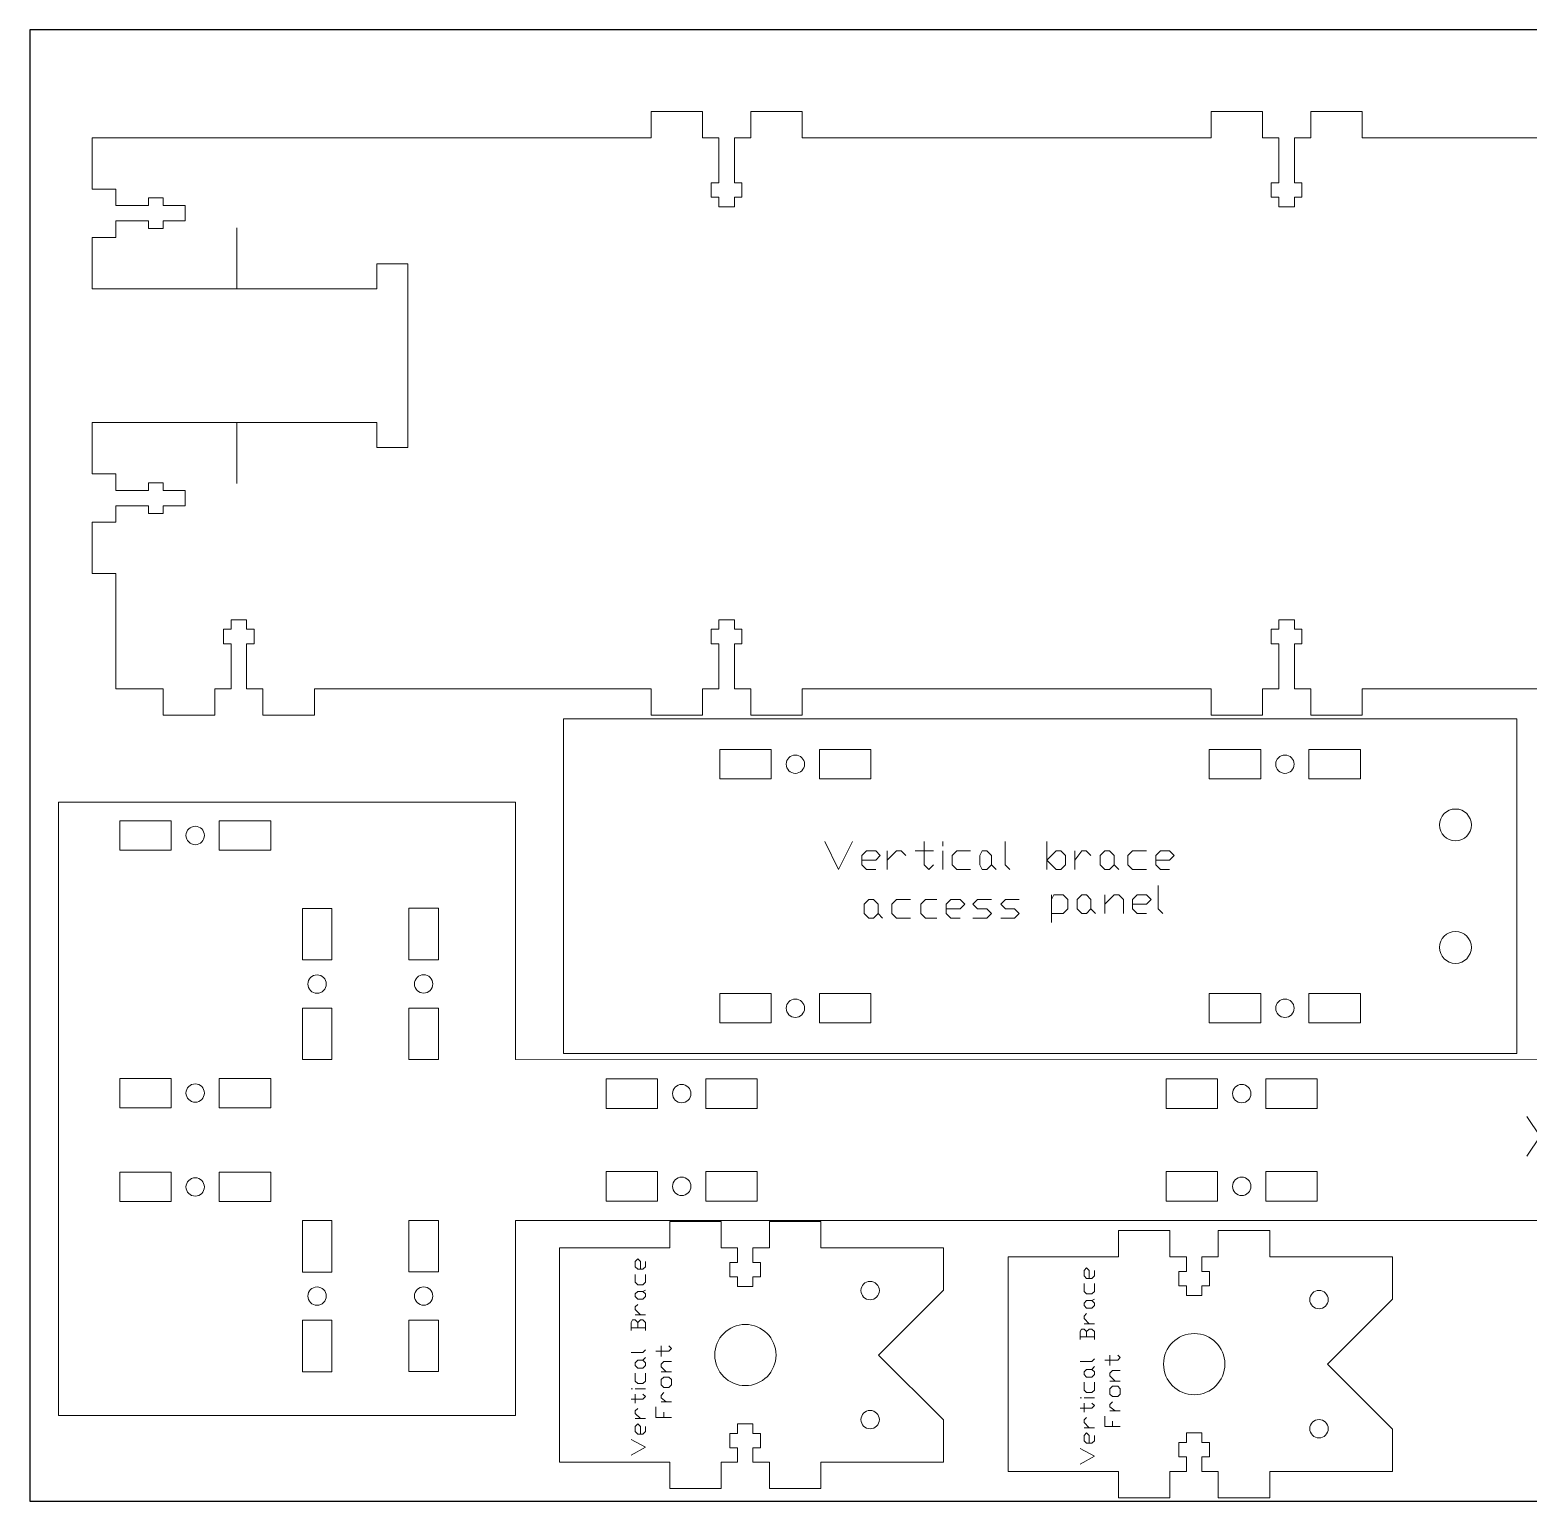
# Model space of a CAD drawing. Header units: inches. Extents: x 6.6 to 30.6, y 0.1 to 12.1.
# Drawn here: x 6.58 to 18.8, y 0.08 to 12.08 of the extents above; entities that cross this region are included whole.
import ezdxf

# ---------------------------------------------------------------- set-up
doc = ezdxf.new("R2010")
doc.units = ezdxf.units.IN
doc.layers.get('0').update_dxf_attribs({"linetype": 'CONTINUOUS', "lineweight": 25, "true_color": 0x000000})
doc.layers.add('CUT_SHEET_5', color=179, linetype='CONTINUOUS', true_color=0x131326)

# ---------------------------------------------------------------- blocks, each defined once
blk = doc.blocks.new('BORDER')
for p, q in [((24, 0), (0, 0)), ((0, 0), (0, -12)), ((0, -12), (24, -12))]:
    blk.add_line(p, q)
blk = doc.blocks.new('vert_brace_bk')
at = {"layer": 'CUT_SHEET_5', "color": 3, "lineweight": 15, "true_color": 0x00ff00}
for p, q in [((1.749, 0), (0, 0)), ((0, 0), (0, -0.9)), ((1.749, -0.9), (1.749, 0)), ((0, -0.9), (-0.215, -0.9)), ((-0.215, -0.9), (-0.215, -1.319)), ((1.964, -0.9), (1.749, -0.9)), ((1.964, -1.319), (1.964, -0.9)), ((-0.215, -1.319), (0, -1.319)), ((0, -1.319), (0, -1.453)), ((1.749, -1.453), (1.749, -1.319)), ((1.749, -1.319), (1.964, -1.319)), ((0, -1.453), (0.118, -1.453)), ((0.118, -1.453), (0.118, -1.391)), ((0.118, -1.391), (0.236, -1.391)), ((0.236, -1.391), (0.236, -1.453)), ((0.236, -1.453), (0.315, -1.453)), ((0.315, -1.453), (0.315, -1.579)), ((1.434, -1.579), (1.434, -1.453)), ((1.434, -1.453), (1.513, -1.453)), ((1.513, -1.453), (1.513, -1.391)), ((1.513, -1.391), (1.631, -1.391)), ((1.631, -1.391), (1.631, -1.453)), ((1.631, -1.453), (1.749, -1.453)), ((0.118, -1.579), (0, -1.579)), ((0, -1.579), (0, -1.713)), ((0.118, -1.641), (0.118, -1.579)), ((0.315, -1.579), (0.236, -1.579)), ((0.236, -1.579), (0.236, -1.641)), ((1.513, -1.579), (1.434, -1.579)), ((1.513, -1.641), (1.513, -1.579)), ((1.749, -1.579), (1.631, -1.579)), ((1.631, -1.579), (1.631, -1.641)), ((1.749, -1.713), (1.749, -1.579)), ((0.236, -1.641), (0.118, -1.641)), ((1.631, -1.641), (1.513, -1.641)), ((0, -1.713), (-0.215, -1.713)), ((-0.215, -1.713), (-0.215, -2.133)), ((1.964, -1.713), (1.749, -1.713)), ((1.964, -2.133), (1.964, -1.713)), ((-0.215, -2.133), (0, -2.133)), ((0, -2.133), (0, -3.134)), ((1.749, -3.134), (1.749, -2.133)), ((1.749, -2.133), (1.964, -2.133)), ((0.345, -3.134), (0.875, -2.604)), ((0.875, -2.604), (1.404, -3.134)), ((0, -3.134), (0.345, -3.134)), ((1.404, -3.134), (1.749, -3.134))]:
    blk.add_line(p, q, dxfattribs=at)
at = {"layer": 'CUT_SHEET_5', "color": 7, "lineweight": 15, "true_color": 0xffffff}
for p, q in [((0.059, -0.586), (0.123, -0.702)), ((0.123, -0.702), (0.186, -0.586)), ((0.515, -0.586), (0.515, -0.681)), ((0.599, -0.596), (0.599, -0.586)), ((0.896, -0.586), (0.896, -0.681)), ((1.14, -0.586), (1.076, -0.586)), ((1.097, -0.586), (1.097, -0.702)), ((1.161, -0.596), (1.14, -0.586)), ((1.161, -0.618), (1.161, -0.596)), ((0.25, -0.618), (0.229, -0.639)), ((0.229, -0.639), (0.229, -0.681)), ((0.229, -0.66), (0.292, -0.66)), ((0.229, -0.681), (0.25, -0.702)), ((0.292, -0.618), (0.25, -0.618)), ((0.25, -0.702), (0.292, -0.702)), ((0.313, -0.639), (0.292, -0.618)), ((0.292, -0.66), (0.313, -0.639)), ((0.356, -0.66), (0.398, -0.618)), ((0.356, -0.702), (0.356, -0.618)), ((0.398, -0.618), (0.419, -0.618)), ((0.419, -0.618), (0.44, -0.639)), ((0.483, -0.618), (0.557, -0.618)), ((0.515, -0.681), (0.536, -0.702)), ((0.536, -0.702), (0.557, -0.681)), ((0.599, -0.702), (0.599, -0.618)), ((0.663, -0.618), (0.642, -0.639)), ((0.642, -0.639), (0.642, -0.681)), ((0.642, -0.681), (0.663, -0.702)), ((0.727, -0.618), (0.663, -0.618)), ((0.663, -0.702), (0.727, -0.702)), ((0.769, -0.639), (0.79, -0.618)), ((0.769, -0.681), (0.769, -0.639)), ((0.79, -0.702), (0.769, -0.681)), ((0.79, -0.618), (0.811, -0.618)), ((0.811, -0.702), (0.79, -0.702)), ((0.811, -0.618), (0.832, -0.639)), ((0.832, -0.681), (0.811, -0.702)), ((0.832, -0.639), (0.832, -0.681)), ((0.832, -0.681), (0.854, -0.702)), ((0.896, -0.681), (0.917, -0.702)), ((1.076, -0.702), (1.14, -0.702)), ((1.14, -0.639), (1.097, -0.639)), ((1.14, -0.639), (1.161, -0.618)), ((1.161, -0.66), (1.14, -0.639)), ((1.14, -0.702), (1.161, -0.681)), ((1.161, -0.681), (1.161, -0.66)), ((1.203, -0.66), (1.246, -0.618)), ((1.203, -0.702), (1.203, -0.618)), ((1.246, -0.618), (1.267, -0.618)), ((1.267, -0.618), (1.288, -0.639)), ((1.33, -0.639), (1.352, -0.618)), ((1.33, -0.681), (1.33, -0.639)), ((1.352, -0.702), (1.33, -0.681)), ((1.352, -0.618), (1.373, -0.618)), ((1.373, -0.702), (1.352, -0.702)), ((1.373, -0.618), (1.394, -0.639)), ((1.394, -0.681), (1.373, -0.702)), ((1.394, -0.639), (1.394, -0.681)), ((1.394, -0.681), (1.405, -0.702)), ((1.468, -0.618), (1.447, -0.639)), ((1.447, -0.639), (1.447, -0.681)), ((1.447, -0.681), (1.468, -0.702)), ((1.532, -0.618), (1.468, -0.618)), ((1.468, -0.702), (1.532, -0.702)), ((1.595, -0.618), (1.574, -0.639)), ((1.574, -0.639), (1.574, -0.681)), ((1.574, -0.66), (1.638, -0.66)), ((1.574, -0.681), (1.595, -0.702)), ((1.638, -0.618), (1.595, -0.618)), ((1.595, -0.702), (1.638, -0.702)), ((1.659, -0.639), (1.638, -0.618)), ((1.638, -0.66), (1.659, -0.639)), ((0.366, -0.914), (0.366, -0.787)), ((0.366, -0.787), (0.451, -0.787)), ((0.366, -0.851), (0.409, -0.851)), ((0.493, -0.872), (0.525, -0.829)), ((0.493, -0.914), (0.493, -0.829)), ((0.525, -0.829), (0.546, -0.829)), ((0.546, -0.829), (0.568, -0.851)), ((0.61, -0.851), (0.631, -0.829)), ((0.61, -0.893), (0.61, -0.851)), ((0.631, -0.829), (0.674, -0.829)), ((0.674, -0.829), (0.695, -0.851)), ((0.695, -0.851), (0.695, -0.893)), ((0.737, -0.872), (0.779, -0.829)), ((0.737, -0.914), (0.737, -0.829)), ((0.779, -0.829), (0.801, -0.829)), ((0.801, -0.829), (0.822, -0.851)), ((0.822, -0.851), (0.822, -0.914)), ((0.864, -0.829), (0.949, -0.829)), ((0.907, -0.787), (0.907, -0.893)), ((0.631, -0.914), (0.61, -0.893)), ((0.674, -0.914), (0.631, -0.914)), ((0.695, -0.893), (0.674, -0.914)), ((0.907, -0.893), (0.928, -0.914)), ((0.928, -0.914), (0.949, -0.893))]:
    blk.add_line(p, q, dxfattribs=at)
at = {"layer": 'CUT_SHEET_5', "color": 1, "lineweight": 15, "true_color": 0xff0000}
for points in [[(0.875, -1.267), (0.737, -1.267), (0.625, -1.379), (0.625, -1.517)], [(1.124, -1.517), (1.124, -1.379), (1.013, -1.267), (0.875, -1.267)], [(0.625, -1.517), (0.625, -1.655), (0.737, -1.767), (0.875, -1.767)], [(0.875, -1.767), (1.013, -1.767), (1.124, -1.655), (1.124, -1.517)], [(0.348, -2.46), (0.306, -2.46), (0.273, -2.493), (0.273, -2.535)], [(0.273, -2.535), (0.273, -2.576), (0.306, -2.61), (0.348, -2.61)], [(0.423, -2.535), (0.423, -2.493), (0.389, -2.46), (0.348, -2.46)], [(0.348, -2.61), (0.389, -2.61), (0.423, -2.576), (0.423, -2.535)], [(1.401, -2.46), (1.36, -2.46), (1.326, -2.493), (1.326, -2.535)], [(1.326, -2.535), (1.326, -2.576), (1.36, -2.61), (1.401, -2.61)], [(1.476, -2.535), (1.476, -2.493), (1.443, -2.46), (1.401, -2.46)], [(1.401, -2.61), (1.443, -2.61), (1.476, -2.576), (1.476, -2.535)]]:
    blk.add_open_spline(points, degree=3, dxfattribs=at)
blk = doc.blocks.new('x_beam_face')
at = {"layer": 'CUT_SHEET_5', "color": 3, "lineweight": 15, "true_color": 0x00ff00}
for p, q in [((0, -2.731), (0, 0)), ((0, 0), (7.777, 0)), ((7.777, 0), (7.777, -2.731)), ((7.777, -2.731), (0, -2.731))]:
    blk.add_line(p, q, dxfattribs=at)
at = {"layer": 'CUT_SHEET_5', "color": 1, "lineweight": 15, "true_color": 0xff0000}
for p, q in [((1.275, -0.251), (1.695, -0.251)), ((1.275, -0.49), (1.275, -0.251)), ((1.695, -0.251), (1.695, -0.49)), ((2.088, -0.251), (2.508, -0.251)), ((2.088, -0.49), (2.088, -0.251)), ((2.508, -0.251), (2.508, -0.49)), ((5.269, -0.251), (5.689, -0.251)), ((5.269, -0.49), (5.269, -0.251)), ((5.689, -0.251), (5.689, -0.49)), ((6.082, -0.251), (6.502, -0.251)), ((6.082, -0.49), (6.082, -0.251)), ((6.502, -0.251), (6.502, -0.49)), ((1.695, -0.49), (1.275, -0.49)), ((2.508, -0.49), (2.088, -0.49)), ((5.689, -0.49), (5.269, -0.49)), ((6.502, -0.49), (6.082, -0.49)), ((7.278, -0.736), (7.278, -0.736)), ((7.148, -0.866), (7.148, -0.866)), ((7.407, -0.866), (7.407, -0.866)), ((7.277, -0.996), (7.278, -0.996)), ((7.278, -1.735), (7.278, -1.735)), ((7.407, -1.865), (7.407, -1.865)), ((7.277, -1.995), (7.278, -1.995)), ((1.275, -2.241), (1.695, -2.241)), ((1.275, -2.481), (1.275, -2.241)), ((1.695, -2.241), (1.695, -2.481)), ((2.088, -2.241), (2.508, -2.241)), ((2.088, -2.481), (2.088, -2.241)), ((2.508, -2.241), (2.508, -2.481)), ((5.269, -2.241), (5.689, -2.241)), ((5.269, -2.481), (5.269, -2.241)), ((5.689, -2.241), (5.689, -2.481)), ((6.082, -2.241), (6.502, -2.241)), ((6.082, -2.481), (6.082, -2.241)), ((6.502, -2.241), (6.502, -2.481)), ((1.695, -2.481), (1.275, -2.481)), ((2.508, -2.481), (2.088, -2.481)), ((5.689, -2.481), (5.269, -2.481)), ((6.502, -2.481), (6.082, -2.481))]:
    blk.add_line(p, q, dxfattribs=at)
at = {"layer": 'CUT_SHEET_5', "color": 7, "lineweight": 15, "true_color": 0xffffff}
for p, q in [((2.131, -1.002), (2.245, -1.229)), ((2.245, -1.229), (2.358, -1.002)), ((2.471, -1.078), (2.433, -1.116)), ((2.547, -1.078), (2.471, -1.078)), ((2.585, -1.116), (2.547, -1.078)), ((2.641, -1.153), (2.717, -1.078)), ((2.641, -1.229), (2.641, -1.078)), ((2.717, -1.078), (2.755, -1.078)), ((2.755, -1.078), (2.792, -1.116)), ((2.868, -1.078), (3.019, -1.078)), ((2.943, -1.002), (2.943, -1.191)), ((3.095, -1.04), (3.095, -1.002)), ((3.095, -1.229), (3.095, -1.078)), ((3.208, -1.078), (3.17, -1.116)), ((3.321, -1.078), (3.208, -1.078)), ((3.397, -1.116), (3.416, -1.078)), ((3.416, -1.078), (3.453, -1.078)), ((3.453, -1.078), (3.491, -1.116)), ((3.604, -1.002), (3.604, -1.191)), ((3.944, -1.229), (3.944, -1.002)), ((3.944, -1.153), (4.02, -1.078)), ((4.02, -1.078), (4.058, -1.078)), ((4.058, -1.078), (4.095, -1.116)), ((4.171, -1.153), (4.228, -1.078)), ((4.171, -1.229), (4.171, -1.078)), ((4.228, -1.078), (4.265, -1.078)), ((4.265, -1.078), (4.303, -1.116)), ((4.379, -1.116), (4.417, -1.078)), ((4.417, -1.078), (4.454, -1.078)), ((4.454, -1.078), (4.492, -1.116)), ((4.643, -1.078), (4.605, -1.116)), ((4.757, -1.078), (4.643, -1.078)), ((4.87, -1.078), (4.832, -1.116)), ((4.945, -1.078), (4.87, -1.078)), ((4.983, -1.116), (4.945, -1.078)), ((2.433, -1.116), (2.433, -1.191)), ((2.433, -1.153), (2.547, -1.153)), ((2.433, -1.191), (2.471, -1.229)), ((2.547, -1.153), (2.585, -1.116)), ((2.943, -1.191), (2.981, -1.229)), ((2.981, -1.229), (3.019, -1.191)), ((3.17, -1.116), (3.17, -1.191)), ((3.17, -1.191), (3.208, -1.229)), ((3.397, -1.191), (3.397, -1.116)), ((3.416, -1.229), (3.397, -1.191)), ((3.491, -1.191), (3.453, -1.229)), ((3.491, -1.116), (3.491, -1.191)), ((3.491, -1.191), (3.529, -1.229)), ((3.604, -1.191), (3.642, -1.229)), ((4.02, -1.229), (3.944, -1.153)), ((4.095, -1.191), (4.058, -1.229)), ((4.095, -1.116), (4.095, -1.191)), ((4.379, -1.191), (4.379, -1.116)), ((4.417, -1.229), (4.379, -1.191)), ((4.492, -1.191), (4.454, -1.229)), ((4.492, -1.116), (4.492, -1.191)), ((4.492, -1.191), (4.53, -1.229)), ((4.605, -1.116), (4.605, -1.191)), ((4.605, -1.191), (4.643, -1.229)), ((4.832, -1.116), (4.832, -1.191)), ((4.832, -1.153), (4.945, -1.153)), ((4.832, -1.191), (4.87, -1.229)), ((4.945, -1.153), (4.983, -1.116)), ((2.471, -1.229), (2.547, -1.229)), ((3.208, -1.229), (3.321, -1.229)), ((3.453, -1.229), (3.416, -1.229)), ((4.058, -1.229), (4.02, -1.229)), ((4.454, -1.229), (4.417, -1.229)), ((4.643, -1.229), (4.757, -1.229)), ((4.87, -1.229), (4.945, -1.229)), ((3.982, -1.475), (4.001, -1.437)), ((3.982, -1.663), (3.982, -1.437)), ((4.001, -1.437), (4.077, -1.437)), ((4.077, -1.437), (4.114, -1.475)), ((4.19, -1.475), (4.228, -1.437)), ((4.228, -1.437), (4.266, -1.437)), ((4.266, -1.437), (4.303, -1.475)), ((4.417, -1.512), (4.492, -1.437)), ((4.417, -1.588), (4.417, -1.437)), ((4.492, -1.437), (4.53, -1.437)), ((4.53, -1.437), (4.568, -1.475)), ((4.681, -1.437), (4.643, -1.475)), ((4.757, -1.437), (4.681, -1.437)), ((4.794, -1.475), (4.757, -1.437)), ((4.851, -1.361), (4.851, -1.55)), ((2.452, -1.512), (2.49, -1.475)), ((2.452, -1.588), (2.452, -1.512)), ((2.49, -1.626), (2.452, -1.588)), ((2.49, -1.475), (2.528, -1.475)), ((2.528, -1.475), (2.566, -1.512)), ((2.566, -1.588), (2.528, -1.626)), ((2.566, -1.512), (2.566, -1.588)), ((2.566, -1.588), (2.604, -1.626)), ((2.717, -1.475), (2.679, -1.512)), ((2.679, -1.512), (2.679, -1.588)), ((2.679, -1.588), (2.717, -1.626)), ((2.83, -1.475), (2.717, -1.475)), ((2.953, -1.475), (2.915, -1.512)), ((2.915, -1.512), (2.915, -1.588)), ((2.915, -1.588), (2.953, -1.626)), ((3.047, -1.475), (2.953, -1.475)), ((3.161, -1.475), (3.123, -1.512)), ((3.123, -1.512), (3.123, -1.588)), ((3.123, -1.55), (3.236, -1.55)), ((3.123, -1.588), (3.161, -1.626)), ((3.236, -1.475), (3.161, -1.475)), ((3.274, -1.512), (3.236, -1.475)), ((3.236, -1.55), (3.274, -1.512)), ((3.34, -1.512), (3.378, -1.475)), ((3.378, -1.55), (3.34, -1.512)), ((3.378, -1.475), (3.491, -1.475)), ((3.453, -1.55), (3.378, -1.55)), ((3.491, -1.588), (3.453, -1.55)), ((3.453, -1.626), (3.491, -1.588)), ((3.567, -1.512), (3.605, -1.475)), ((3.605, -1.55), (3.567, -1.512)), ((3.605, -1.475), (3.718, -1.475)), ((3.68, -1.55), (3.605, -1.55)), ((3.718, -1.588), (3.68, -1.55)), ((3.68, -1.626), (3.718, -1.588)), ((4.077, -1.588), (3.982, -1.588)), ((4.114, -1.55), (4.077, -1.588)), ((4.114, -1.475), (4.114, -1.55)), ((4.19, -1.55), (4.19, -1.475)), ((4.228, -1.588), (4.19, -1.55)), ((4.266, -1.588), (4.228, -1.588)), ((4.303, -1.55), (4.266, -1.588)), ((4.303, -1.475), (4.303, -1.55)), ((4.303, -1.55), (4.341, -1.588)), ((4.568, -1.475), (4.568, -1.588)), ((4.643, -1.475), (4.643, -1.55)), ((4.643, -1.512), (4.757, -1.512)), ((4.643, -1.55), (4.681, -1.588)), ((4.681, -1.588), (4.757, -1.588)), ((4.757, -1.512), (4.794, -1.475)), ((4.851, -1.55), (4.889, -1.588)), ((2.528, -1.626), (2.49, -1.626)), ((2.717, -1.626), (2.83, -1.626)), ((2.953, -1.626), (3.047, -1.626)), ((3.161, -1.626), (3.236, -1.626)), ((3.34, -1.626), (3.453, -1.626)), ((3.567, -1.626), (3.68, -1.626))]:
    blk.add_line(p, q, dxfattribs=at)
at = {"layer": 'CUT_SHEET_5', "color": 1, "lineweight": 15, "true_color": 0xff0000}
for points, degree in [([(1.892, -0.296), (1.85, -0.296), (1.817, -0.329), (1.817, -0.37)], 3), ([(1.967, -0.37), (1.967, -0.329), (1.933, -0.295), (1.892, -0.296)], 3), ([(5.886, -0.296), (5.844, -0.296), (5.811, -0.329), (5.811, -0.37)], 3), ([(5.961, -0.37), (5.961, -0.329), (5.927, -0.295), (5.886, -0.296)], 3), ([(1.817, -0.37), (1.817, -0.412), (1.85, -0.445), (1.892, -0.445)], 3), ([(1.892, -0.445), (1.933, -0.445), (1.967, -0.412), (1.967, -0.37)], 3), ([(5.811, -0.37), (5.811, -0.412), (5.844, -0.445), (5.886, -0.445)], 3), ([(5.886, -0.445), (5.927, -0.445), (5.961, -0.412), (5.961, -0.37)], 3), ([(7.278, -0.736), (7.206, -0.736), (7.148, -0.794), (7.148, -0.866)], 3), ([(7.407, -0.866), (7.407, -0.794), (7.349, -0.736), (7.278, -0.736)], 3), ([(7.148, -0.866), (7.148, -0.938), (7.206, -0.996), (7.277, -0.996)], 3), ([(7.278, -0.996), (7.349, -0.996), (7.407, -0.938), (7.407, -0.866)], 3), ([(7.278, -1.735), (7.206, -1.735), (7.148, -1.794), (7.148, -1.865)], 3), ([(7.407, -1.865), (7.407, -1.794), (7.349, -1.735), (7.278, -1.735)], 3), ([(7.148, -1.865), (7.148, -1.937), (7.206, -1.995), (7.277, -1.995)], 3), ([(7.148, -1.865), (7.148, -1.865), (7.148, -1.865)], 2), ([(7.278, -1.995), (7.349, -1.995), (7.407, -1.937), (7.407, -1.865)], 3), ([(1.892, -2.286), (1.85, -2.286), (1.817, -2.319), (1.817, -2.361)], 3), ([(1.967, -2.361), (1.967, -2.319), (1.933, -2.286), (1.892, -2.286)], 3), ([(5.886, -2.286), (5.844, -2.286), (5.811, -2.319), (5.811, -2.361)], 3), ([(5.961, -2.361), (5.961, -2.319), (5.927, -2.286), (5.886, -2.286)], 3), ([(1.817, -2.361), (1.817, -2.402), (1.85, -2.436), (1.892, -2.436)], 3), ([(1.892, -2.436), (1.933, -2.436), (1.967, -2.402), (1.967, -2.361)], 3), ([(5.811, -2.361), (5.811, -2.402), (5.844, -2.436), (5.886, -2.436)], 3), ([(5.886, -2.436), (5.927, -2.436), (5.961, -2.402), (5.961, -2.361)], 3)]:
    blk.add_open_spline(points, degree=degree, dxfattribs=at)
blk = doc.blocks.new('xbeamtopl')
at = {"layer": 'CUT_SHEET_5', "color": 3, "lineweight": 15, "true_color": 0x00ff00}
for p, q in [((3.728, 0), (0, 0)), ((0, 0), (0, -5.003)), ((3.728, -2.099), (3.728, 0)), ((3.728, -2.099), (17.377, -2.103)), ((17.377, -2.103), (17.377, -2.351)), ((17.377, -2.561), (17.377, -2.695)), ((16.949, -2.881), (16.949, -2.631)), ((16.949, -2.631), (17.149, -2.632)), ((17.149, -2.632), (17.149, -2.695)), ((17.149, -2.695), (17.377, -2.695)), ((17.377, -2.695), (17.377, -2.821)), ((17.149, -2.882), (16.949, -2.881)), ((17.148, -2.821), (17.377, -2.821)), ((17.149, -2.821), (17.149, -2.882)), ((17.377, -2.821), (17.377, -2.954)), ((17.376, -3.164), (17.376, -3.411)), ((3.728, -5.003), (3.728, -3.411)), ((3.728, -3.411), (17.376, -3.411)), ((0, -5.003), (3.728, -5.003))]:
    blk.add_line(p, q, dxfattribs=at)
at = {"layer": 'CUT_SHEET_5', "color": 1, "lineweight": 15, "true_color": 0xff0000}
for p, q in [((0.918, -0.151), (0.498, -0.151)), ((0.498, -0.151), (0.498, -0.391)), ((0.918, -0.391), (0.918, -0.151)), ((1.731, -0.151), (1.311, -0.151)), ((1.311, -0.151), (1.311, -0.391)), ((1.731, -0.391), (1.731, -0.151)), ((0.498, -0.391), (0.918, -0.391)), ((1.311, -0.391), (1.731, -0.391)), ((1.989, -1.286), (1.989, -0.866)), ((1.989, -0.866), (2.229, -0.866)), ((2.229, -0.866), (2.229, -1.286)), ((3.098, -0.865), (2.858, -0.865)), ((2.858, -0.865), (2.858, -1.285)), ((3.098, -1.285), (3.098, -0.865)), ((2.229, -1.286), (1.989, -1.286)), ((2.858, -1.285), (3.098, -1.285)), ((1.989, -2.099), (1.989, -1.679)), ((1.989, -1.679), (2.229, -1.679)), ((2.229, -1.679), (2.229, -2.099)), ((3.098, -1.679), (2.858, -1.679)), ((2.858, -1.679), (2.858, -2.098)), ((3.098, -2.098), (3.098, -1.679)), ((2.229, -2.099), (1.989, -2.099)), ((2.858, -2.098), (3.098, -2.098)), ((0.918, -2.252), (0.498, -2.252)), ((0.498, -2.252), (0.498, -2.492)), ((0.918, -2.492), (0.918, -2.252)), ((1.731, -2.252), (1.311, -2.252)), ((1.311, -2.252), (1.311, -2.492)), ((1.731, -2.492), (1.731, -2.252)), ((4.467, -2.257), (4.887, -2.257)), ((4.467, -2.497), (4.467, -2.257)), ((4.887, -2.257), (4.887, -2.497)), ((5.281, -2.257), (5.7, -2.257)), ((5.281, -2.497), (5.281, -2.257)), ((5.7, -2.257), (5.7, -2.497)), ((9.456, -2.257), (9.036, -2.257)), ((9.036, -2.257), (9.036, -2.497)), ((9.456, -2.497), (9.456, -2.257)), ((10.269, -2.257), (9.85, -2.257)), ((9.85, -2.257), (9.85, -2.497)), ((10.269, -2.497), (10.269, -2.257)), ((14.025, -2.257), (13.605, -2.257)), ((13.605, -2.257), (13.605, -2.497)), ((14.025, -2.497), (14.025, -2.257)), ((14.838, -2.257), (14.418, -2.257)), ((14.418, -2.257), (14.418, -2.497)), ((14.838, -2.497), (14.838, -2.257)), ((17.162, -2.351), (17.162, -2.561)), ((17.162, -2.351), (17.377, -2.351)), ((0.498, -2.492), (0.918, -2.492)), ((1.311, -2.492), (1.731, -2.492)), ((4.887, -2.497), (4.467, -2.497)), ((5.7, -2.497), (5.281, -2.497)), ((9.036, -2.497), (9.456, -2.497)), ((9.85, -2.497), (10.269, -2.497)), ((13.605, -2.497), (14.025, -2.497)), ((14.418, -2.497), (14.838, -2.497)), ((17.162, -2.561), (17.376, -2.561)), ((0.918, -3.018), (0.498, -3.018)), ((0.498, -3.018), (0.498, -3.258)), ((0.918, -3.258), (0.918, -3.018)), ((1.731, -3.018), (1.311, -3.018)), ((1.311, -3.018), (1.311, -3.258)), ((1.731, -3.258), (1.731, -3.018)), ((4.467, -3.253), (4.467, -3.013)), ((4.467, -3.013), (4.887, -3.013)), ((4.887, -3.013), (4.887, -3.253)), ((5.281, -3.253), (5.281, -3.013)), ((5.281, -3.013), (5.7, -3.013)), ((5.7, -3.013), (5.7, -3.253)), ((9.456, -3.013), (9.036, -3.013)), ((9.036, -3.013), (9.036, -3.253)), ((9.456, -3.253), (9.456, -3.013)), ((10.269, -3.013), (9.849, -3.013)), ((9.849, -3.013), (9.849, -3.253)), ((10.269, -3.253), (10.269, -3.013)), ((14.025, -3.013), (13.605, -3.013)), ((13.605, -3.013), (13.605, -3.253)), ((14.025, -3.253), (14.025, -3.013)), ((14.838, -3.013), (14.418, -3.013)), ((14.418, -3.013), (14.418, -3.253)), ((14.838, -3.253), (14.838, -3.013)), ((17.158, -2.955), (17.158, -3.164)), ((17.373, -2.955), (17.158, -2.955)), ((17.158, -3.164), (17.376, -3.164)), ((0.498, -3.258), (0.918, -3.258)), ((1.311, -3.258), (1.731, -3.258)), ((4.887, -3.253), (4.467, -3.253)), ((5.7, -3.253), (5.281, -3.253)), ((9.036, -3.253), (9.456, -3.253)), ((9.849, -3.253), (10.269, -3.253)), ((13.605, -3.253), (14.025, -3.253)), ((14.418, -3.253), (14.838, -3.253)), ((1.989, -3.832), (1.989, -3.412)), ((1.989, -3.412), (2.229, -3.412)), ((2.229, -3.412), (2.229, -3.832)), ((3.098, -3.411), (2.858, -3.411)), ((2.858, -3.411), (2.858, -3.831)), ((3.098, -3.831), (3.098, -3.411)), ((2.229, -3.832), (1.989, -3.832)), ((2.858, -3.831), (3.098, -3.831)), ((2.903, -4.028), (2.903, -4.028)), ((1.989, -4.645), (1.989, -4.225)), ((1.989, -4.225), (2.229, -4.225)), ((2.229, -4.225), (2.229, -4.645)), ((3.098, -4.225), (2.858, -4.225)), ((2.858, -4.225), (2.858, -4.644)), ((3.098, -4.644), (3.098, -4.225)), ((2.858, -4.644), (3.098, -4.644)), ((2.229, -4.645), (1.989, -4.645))]:
    blk.add_line(p, q, dxfattribs=at)
at = {"layer": 'CUT_SHEET_5', "color": 7, "lineweight": 15, "true_color": 0xffffff}
for p, q in [((11.978, -2.562), (12.197, -2.887)), ((11.978, -2.887), (12.197, -2.562)), ((12.802, -2.562), (12.636, -2.562)), ((12.696, -2.562), (12.696, -2.887)), ((12.855, -2.615), (12.802, -2.562)), ((14.275, -2.562), (14.494, -2.562)), ((14.388, -2.562), (14.388, -2.887)), ((12.802, -2.721), (12.855, -2.668)), ((12.855, -2.668), (12.855, -2.615)), ((13.021, -2.668), (12.968, -2.721)), ((13.126, -2.668), (13.021, -2.668)), ((13.187, -2.721), (13.126, -2.668)), ((13.293, -2.721), (13.345, -2.668)), ((13.345, -2.668), (13.406, -2.668)), ((13.406, -2.668), (13.459, -2.721)), ((13.625, -2.721), (13.678, -2.668)), ((13.625, -2.887), (13.625, -2.668)), ((13.678, -2.668), (13.731, -2.721)), ((13.731, -2.721), (13.784, -2.668)), ((13.784, -2.668), (13.836, -2.721)), ((14.607, -2.721), (14.66, -2.668)), ((14.66, -2.668), (14.773, -2.668)), ((14.773, -2.668), (14.826, -2.721)), ((14.932, -2.721), (14.985, -2.668)), ((14.932, -3.001), (14.932, -2.668)), ((14.985, -2.668), (15.098, -2.668)), ((15.098, -2.668), (15.151, -2.721)), ((12.311, -2.721), (12.53, -2.721)), ((12.802, -2.721), (12.696, -2.721)), ((12.855, -2.781), (12.802, -2.721)), ((12.855, -2.834), (12.855, -2.781)), ((12.968, -2.721), (12.968, -2.834)), ((12.968, -2.781), (13.126, -2.781)), ((13.126, -2.781), (13.187, -2.721)), ((13.293, -2.834), (13.293, -2.721)), ((13.459, -2.721), (13.459, -2.834)), ((13.731, -2.721), (13.731, -2.781)), ((13.836, -2.721), (13.836, -2.887)), ((14.607, -2.834), (14.607, -2.721)), ((14.826, -2.721), (14.826, -2.834)), ((15.151, -2.721), (15.151, -2.834)), ((12.636, -2.887), (12.802, -2.887)), ((12.802, -2.887), (12.855, -2.834)), ((12.968, -2.834), (13.021, -2.887)), ((13.021, -2.887), (13.126, -2.887)), ((13.345, -2.887), (13.293, -2.834)), ((13.406, -2.887), (13.345, -2.887)), ((13.459, -2.834), (13.406, -2.887)), ((13.459, -2.834), (13.512, -2.887)), ((14.66, -2.887), (14.607, -2.834)), ((14.773, -2.887), (14.66, -2.887)), ((14.826, -2.834), (14.773, -2.887)), ((15.098, -2.887), (14.932, -2.887)), ((15.151, -2.834), (15.098, -2.887))]:
    blk.add_line(p, q, dxfattribs=at)
at = {"layer": 'CUT_SHEET_5', "color": 1, "lineweight": 15, "true_color": 0xff0000}
for points in [[(1.114, -0.196), (1.073, -0.196), (1.039, -0.229), (1.039, -0.271)], [(1.189, -0.271), (1.189, -0.229), (1.156, -0.196), (1.114, -0.196)], [(1.039, -0.271), (1.039, -0.312), (1.073, -0.346), (1.114, -0.346)], [(1.114, -0.346), (1.156, -0.346), (1.189, -0.312), (1.189, -0.271)], [(2.109, -1.408), (2.067, -1.408), (2.034, -1.441), (2.034, -1.483)], [(2.184, -1.483), (2.184, -1.441), (2.15, -1.408), (2.109, -1.408)], [(2.978, -1.407), (2.937, -1.407), (2.903, -1.441), (2.903, -1.482)], [(3.053, -1.482), (3.053, -1.441), (3.02, -1.407), (2.978, -1.407)], [(2.034, -1.483), (2.034, -1.524), (2.067, -1.558), (2.109, -1.558)], [(2.109, -1.558), (2.15, -1.558), (2.184, -1.524), (2.184, -1.483)], [(2.903, -1.482), (2.903, -1.523), (2.937, -1.557), (2.978, -1.557)], [(2.978, -1.557), (3.02, -1.557), (3.053, -1.523), (3.053, -1.482)], [(1.114, -2.297), (1.073, -2.297), (1.039, -2.33), (1.039, -2.372)], [(1.189, -2.372), (1.189, -2.33), (1.156, -2.297), (1.114, -2.297)], [(5.084, -2.302), (5.042, -2.302), (5.009, -2.336), (5.009, -2.377)], [(5.159, -2.377), (5.159, -2.336), (5.125, -2.302), (5.084, -2.302)], [(9.653, -2.302), (9.611, -2.302), (9.578, -2.336), (9.578, -2.377)], [(9.728, -2.377), (9.728, -2.336), (9.694, -2.302), (9.653, -2.302)], [(14.222, -2.302), (14.18, -2.302), (14.147, -2.336), (14.147, -2.377)], [(14.297, -2.377), (14.297, -2.336), (14.263, -2.302), (14.222, -2.302)], [(1.039, -2.372), (1.039, -2.413), (1.073, -2.447), (1.114, -2.447)], [(1.114, -2.447), (1.156, -2.447), (1.189, -2.413), (1.189, -2.372)], [(5.009, -2.377), (5.009, -2.418), (5.042, -2.452), (5.084, -2.452)], [(5.084, -2.452), (5.125, -2.452), (5.159, -2.418), (5.159, -2.377)], [(9.578, -2.377), (9.578, -2.418), (9.611, -2.452), (9.653, -2.452)], [(9.653, -2.452), (9.694, -2.452), (9.728, -2.418), (9.728, -2.377)], [(14.147, -2.377), (14.147, -2.418), (14.18, -2.452), (14.222, -2.452)], [(14.222, -2.452), (14.263, -2.452), (14.297, -2.418), (14.297, -2.377)], [(1.114, -3.063), (1.073, -3.063), (1.039, -3.097), (1.039, -3.138)], [(1.039, -3.138), (1.039, -3.179), (1.073, -3.213), (1.114, -3.213)], [(1.189, -3.138), (1.189, -3.097), (1.156, -3.063), (1.114, -3.063)], [(1.114, -3.213), (1.156, -3.213), (1.189, -3.179), (1.189, -3.138)], [(5.084, -3.058), (5.042, -3.058), (5.009, -3.091), (5.009, -3.133)], [(5.009, -3.133), (5.009, -3.174), (5.042, -3.208), (5.084, -3.208)], [(5.159, -3.133), (5.159, -3.091), (5.125, -3.058), (5.084, -3.058)], [(5.084, -3.208), (5.125, -3.208), (5.159, -3.174), (5.159, -3.133)], [(9.653, -3.058), (9.611, -3.058), (9.578, -3.091), (9.578, -3.133)], [(9.578, -3.133), (9.578, -3.174), (9.611, -3.208), (9.653, -3.208)], [(9.728, -3.133), (9.728, -3.091), (9.694, -3.058), (9.653, -3.058)], [(9.653, -3.208), (9.694, -3.208), (9.728, -3.174), (9.728, -3.133)], [(14.222, -3.058), (14.18, -3.058), (14.147, -3.091), (14.147, -3.133)], [(14.147, -3.133), (14.147, -3.174), (14.18, -3.208), (14.222, -3.208)], [(14.297, -3.133), (14.297, -3.091), (14.263, -3.058), (14.222, -3.058)], [(14.222, -3.208), (14.263, -3.208), (14.297, -3.174), (14.297, -3.133)], [(2.109, -3.954), (2.067, -3.954), (2.034, -3.987), (2.034, -4.028)], [(2.034, -4.028), (2.034, -4.07), (2.067, -4.103), (2.109, -4.103)], [(2.184, -4.028), (2.184, -3.987), (2.15, -3.954), (2.109, -3.954)], [(2.109, -4.103), (2.15, -4.103), (2.184, -4.07), (2.184, -4.028)], [(2.978, -3.953), (2.937, -3.953), (2.903, -3.986), (2.903, -4.028)], [(2.903, -4.028), (2.903, -4.069), (2.937, -4.103), (2.978, -4.103)], [(3.053, -4.028), (3.053, -3.986), (3.02, -3.953), (2.978, -3.953)], [(2.978, -4.103), (3.02, -4.103), (3.053, -4.069), (3.053, -4.028)]]:
    blk.add_open_spline(points, degree=3, dxfattribs=at)

msp = doc.modelspace()

# ---------------------------------------------------------------- linework, layer by layer
at = {"layer": 'CUT_SHEET_5', "color": 3, "lineweight": 15, "true_color": 0x00ff00}
for p, q in [((12.067, 11.418), (11.647, 11.418)), ((11.647, 11.418), (11.647, 11.203)), ((12.067, 11.203), (12.067, 11.418)), ((12.88, 11.418), (12.461, 11.418)), ((12.461, 11.418), (12.461, 11.203)), ((12.88, 11.203), (12.88, 11.418)), ((16.636, 11.418), (16.216, 11.418)), ((16.216, 11.418), (16.216, 11.203)), ((16.636, 11.203), (16.636, 11.418)), ((17.449, 11.418), (17.03, 11.418)), ((17.03, 11.418), (17.03, 11.203)), ((17.449, 11.203), (17.449, 11.418)), ((7.087, 11.203), (7.087, 10.784)), ((11.647, 11.203), (7.087, 11.203)), ((12.201, 11.203), (12.067, 11.203)), ((12.201, 10.835), (12.201, 11.203)), ((12.461, 11.203), (12.327, 11.203)), ((12.327, 11.203), (12.327, 10.835)), ((16.216, 11.203), (12.88, 11.203)), ((16.77, 11.203), (16.636, 11.203)), ((16.77, 10.835), (16.77, 11.203)), ((17.03, 11.203), (16.896, 11.203)), ((16.896, 11.203), (16.896, 10.835)), ((20.785, 11.203), (17.449, 11.203)), ((7.087, 10.784), (7.28, 10.784)), ((7.28, 10.784), (7.28, 10.65)), ((12.139, 10.717), (12.139, 10.835)), ((12.139, 10.835), (12.201, 10.835)), ((12.327, 10.835), (12.389, 10.835)), ((12.389, 10.835), (12.389, 10.717)), ((16.708, 10.717), (16.708, 10.835)), ((16.708, 10.835), (16.77, 10.835)), ((16.896, 10.835), (16.958, 10.835)), ((16.958, 10.835), (16.958, 10.717)), ((7.28, 10.65), (7.548, 10.65)), ((7.548, 10.65), (7.548, 10.712)), ((7.548, 10.712), (7.666, 10.712)), ((7.666, 10.712), (7.666, 10.65)), ((7.666, 10.65), (7.845, 10.65)), ((7.845, 10.65), (7.845, 10.524)), ((12.201, 10.717), (12.139, 10.717)), ((12.201, 10.639), (12.201, 10.717)), ((12.327, 10.639), (12.201, 10.639)), ((12.389, 10.717), (12.327, 10.717)), ((12.327, 10.717), (12.327, 10.639)), ((16.77, 10.717), (16.708, 10.717)), ((16.77, 10.639), (16.77, 10.717)), ((16.896, 10.639), (16.77, 10.639)), ((16.958, 10.717), (16.896, 10.717)), ((16.896, 10.717), (16.896, 10.639)), ((7.548, 10.524), (7.28, 10.524)), ((7.28, 10.524), (7.28, 10.39)), ((7.548, 10.462), (7.548, 10.524)), ((7.845, 10.524), (7.666, 10.524)), ((7.666, 10.524), (7.666, 10.462)), ((7.28, 10.39), (7.087, 10.39)), ((7.087, 10.39), (7.087, 9.97)), ((7.666, 10.462), (7.548, 10.462)), ((9.409, 9.97), (9.409, 10.175)), ((9.409, 10.175), (9.649, 10.175)), ((9.649, 10.175), (9.659, 10.175)), ((9.659, 10.175), (9.664, 10.175)), ((9.664, 10.175), (9.664, 8.675)), ((7.087, 9.97), (7.28, 9.97)), ((7.28, 9.97), (7.28, 9.97)), ((7.28, 9.97), (9.409, 9.97)), ((7.28, 8.88), (7.087, 8.88)), ((7.087, 8.88), (7.087, 8.46)), ((9.409, 8.88), (7.28, 8.88)), ((7.28, 8.88), (7.28, 8.88)), ((9.409, 8.675), (9.409, 8.88)), ((9.649, 8.675), (9.409, 8.675)), ((9.659, 8.675), (9.649, 8.675)), ((9.664, 8.675), (9.659, 8.675)), ((7.087, 8.46), (7.28, 8.46)), ((7.28, 8.46), (7.28, 8.326)), ((7.28, 8.326), (7.548, 8.326)), ((7.548, 8.326), (7.548, 8.388)), ((7.548, 8.388), (7.666, 8.388)), ((7.666, 8.388), (7.666, 8.326)), ((7.666, 8.326), (7.845, 8.326)), ((7.845, 8.326), (7.845, 8.2)), ((7.548, 8.2), (7.28, 8.2)), ((7.28, 8.2), (7.28, 8.066)), ((7.548, 8.138), (7.548, 8.2)), ((7.845, 8.2), (7.666, 8.2)), ((7.666, 8.2), (7.666, 8.138)), ((7.666, 8.138), (7.548, 8.138)), ((7.28, 8.066), (7.087, 8.066)), ((7.087, 8.066), (7.087, 7.647)), ((7.087, 7.647), (7.28, 7.647)), ((7.28, 7.647), (7.28, 6.707)), ((8.221, 7.193), (8.221, 7.271)), ((8.221, 7.271), (8.347, 7.271)), ((8.347, 7.271), (8.347, 7.193)), ((12.201, 7.193), (12.201, 7.271)), ((12.201, 7.271), (12.327, 7.271)), ((12.327, 7.271), (12.327, 7.193)), ((16.77, 7.193), (16.77, 7.271)), ((16.77, 7.271), (16.896, 7.271)), ((16.896, 7.271), (16.896, 7.193)), ((8.159, 7.075), (8.159, 7.193)), ((8.159, 7.193), (8.221, 7.193)), ((8.347, 7.193), (8.409, 7.193)), ((8.409, 7.193), (8.409, 7.075)), ((12.139, 7.075), (12.139, 7.193)), ((12.139, 7.193), (12.201, 7.193)), ((12.327, 7.193), (12.389, 7.193)), ((12.389, 7.193), (12.389, 7.075)), ((16.708, 7.075), (16.708, 7.193)), ((16.708, 7.193), (16.77, 7.193)), ((16.896, 7.193), (16.958, 7.193)), ((16.958, 7.193), (16.958, 7.075)), ((8.221, 7.075), (8.159, 7.075)), ((8.221, 6.707), (8.221, 7.075)), ((8.409, 7.075), (8.347, 7.075)), ((8.347, 7.075), (8.347, 6.707)), ((12.201, 7.075), (12.139, 7.075)), ((12.201, 6.707), (12.201, 7.075)), ((12.389, 7.075), (12.327, 7.075)), ((12.327, 7.075), (12.327, 6.707)), ((16.77, 7.075), (16.708, 7.075)), ((16.77, 6.707), (16.77, 7.075)), ((16.958, 7.075), (16.896, 7.075)), ((16.896, 7.075), (16.896, 6.707)), ((7.28, 6.707), (7.668, 6.707)), ((7.668, 6.707), (7.668, 6.492)), ((8.088, 6.492), (8.088, 6.707)), ((8.088, 6.707), (8.221, 6.707)), ((8.347, 6.707), (8.481, 6.707)), ((8.481, 6.707), (8.481, 6.492)), ((8.901, 6.492), (8.901, 6.707)), ((8.901, 6.707), (11.647, 6.707)), ((11.647, 6.707), (11.647, 6.492)), ((12.067, 6.492), (12.067, 6.707)), ((12.067, 6.707), (12.201, 6.707)), ((12.327, 6.707), (12.461, 6.707)), ((12.461, 6.707), (12.461, 6.492)), ((12.88, 6.492), (12.88, 6.707)), ((12.88, 6.707), (16.216, 6.707)), ((16.216, 6.707), (16.216, 6.492)), ((16.636, 6.492), (16.636, 6.707)), ((16.636, 6.707), (16.77, 6.707)), ((16.896, 6.707), (17.03, 6.707)), ((17.03, 6.707), (17.03, 6.492)), ((17.449, 6.492), (17.449, 6.707)), ((17.449, 6.707), (20.785, 6.707)), ((7.668, 6.492), (8.088, 6.492)), ((8.481, 6.492), (8.901, 6.492)), ((11.647, 6.492), (12.067, 6.492)), ((12.461, 6.492), (12.88, 6.492)), ((16.216, 6.492), (16.636, 6.492)), ((17.03, 6.492), (17.449, 6.492))]:
    msp.add_line(p, q, dxfattribs=at)
at = {"layer": 'CUT_SHEET_5', "color": 7, "lineweight": 15, "true_color": 0x000000}
for p, q in [((8.267, 10.469), (8.267, 9.97)), ((8.267, 8.88), (8.267, 8.381))]:
    msp.add_line(p, q, dxfattribs=at)

# ---------------------------------------------------------------- block references
msp.add_blockref('BORDER', (6.58, 12.082))
at = {"layer": 'CUT_SHEET_5'}
for name, p in [('x_beam_face', (10.933, 6.463)), ('xbeamtopl', (6.814, 5.782))]:
    msp.add_blockref(name, p, dxfattribs=at)
at = {"layer": 'CUT_SHEET_5', "rotation": 90}
for p in [(10.9, 0.398), (14.562, 0.324)]:
    msp.add_blockref('vert_brace_bk', p, dxfattribs=at)

doc.saveas('drawing.dxf')
